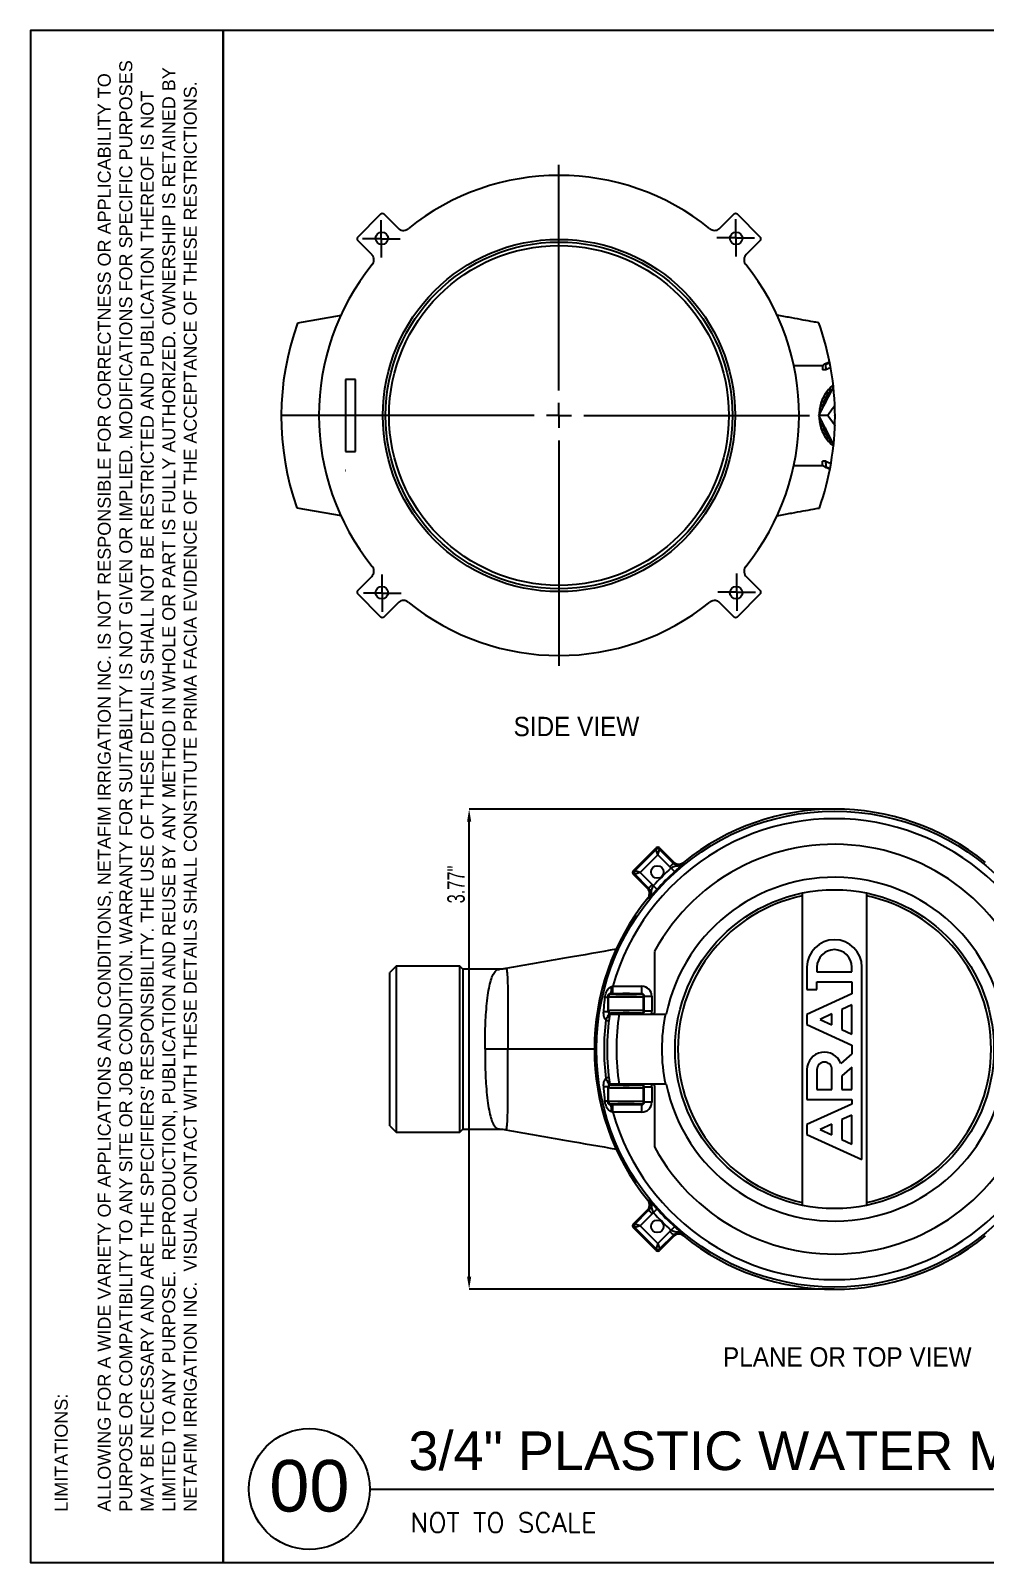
# Model space of a CAD drawing. Header units: inches. Extents: x -0.9 to 9.06, y 0 to 7.13.
# Drawn here: x -0.9 to 3.55, y 0 to 7.13 of the extents above; entities that cross this region are included whole.
import ezdxf
from ezdxf.enums import TextEntityAlignment as Align

# ---------------------------------------------------------------- set-up
doc = ezdxf.new("R2010")
doc.units = ezdxf.units.IN
doc.header["$MEASUREMENT"] = 0
for name, color, linetype in [('NETAFIM-D-070M', 6, 'Continuous'), ('NETAFIM-D-NPLT', 1, 'Continuous'), ('NETAFIM-D-TEXT-025M', 2, 'Continuous'), ('NETAFIM-L-DETL-013M', 1, 'Continuous'), ('NETAFIM-L-DETL-TEXT-LEADER-025M', 2, 'Continuous'), ('NETAFIM-LG-DETL-ANNO', 1, 'Continuous')]:
    doc.layers.add(name, color=color, linetype=linetype)
doc.styles.add('DETAIL NUMBER', font='swiss.ttf')
doc.styles.add('DETAIL TEXT', font='ROMANS.SHX')
doc.styles.add('DETAIL TITLE', font='swiss.ttf')
doc.styles.add('SLDTEXTSTYLE0', font='TXT', dxfattribs={"width": 0.7})
doc.styles.get("Standard").update_dxf_attribs({"font": 'ARIAL.TTF'})

msp = doc.modelspace()

# ---------------------------------------------------------------- linework, layer by layer
at = {"layer": 'NETAFIM-D-070M'}
msp.add_line((0.6828, 0.3411), (8.8227, 0.3411), dxfattribs=at)
msp.add_circle((0.4015, 0.3411), 0.2812, dxfattribs=at)
at = {"layer": 'NETAFIM-D-NPLT'}
for p, q in [((0, 0.15), (0, 0)), ((0, 0), (0.15, 0))]:
    msp.add_line(p, q, dxfattribs=at)
msp.add_lwpolyline([(0, 7.125), (-0.8952, 7.125), (-0.8952, 0), (0, 0)], close=True, dxfattribs=at)
at = {"layer": 'NETAFIM-L-DETL-013M'}
for p, q in [((0.6266, 6.1649), (0.7327, 6.271)), ((0.7491, 6.271), (0.8142, 6.2059)), ((2.3112, 6.2059), (2.3763, 6.271)), ((2.3927, 6.271), (2.4988, 6.1649)), ((0.7361, 6.2149), (0.7361, 6.244)), ((0.7361, 6.1568), (0.7361, 6.2149)), ((2.3846, 6.2196), (2.3846, 6.2486)), ((2.3846, 6.1615), (2.3846, 6.2196)), ((0.6917, 6.0834), (0.6266, 6.1485)), ((0.678, 6.1568), (0.649, 6.1568)), ((0.7361, 6.1568), (0.678, 6.1568)), ((0.7361, 6.1568), (0.7361, 6.0987)), ((0.7361, 6.1568), (0.7942, 6.1568)), ((0.7942, 6.1568), (0.8233, 6.1568)), ((2.3265, 6.1615), (2.2975, 6.1615)), ((2.3846, 6.1615), (2.3265, 6.1615)), ((2.3846, 6.1615), (2.3846, 6.1034)), ((2.3846, 6.1615), (2.4427, 6.1615)), ((2.4988, 6.1485), (2.4337, 6.0834)), ((2.4427, 6.1615), (2.4718, 6.1615)), ((0.7361, 6.0987), (0.7361, 6.0696)), ((2.3846, 6.1034), (2.3846, 6.0743)), ((0.5489, 5.8002), (0.3461, 5.7644)), ((2.6535, 5.5673), (2.7904, 5.5673)), ((2.7888, 5.5634), (2.7884, 5.5584)), ((2.7884, 5.5584), (2.7884, 5.5479)), ((2.8042, 5.5584), (2.8038, 5.5634)), ((2.8042, 5.5584), (2.8042, 5.5479)), ((2.8055, 5.5742), (2.8159, 5.5785)), ((2.8159, 5.5785), (2.8222, 5.5807)), ((0.5702, 5.502), (0.5702, 5.1678)), ((0.6166, 5.1678), (0.6166, 5.502)), ((2.8042, 5.5479), (2.7884, 5.5479)), ((2.7713, 5.3349), (2.8395, 5.4673)), ((2.799, 5.4208), (2.7916, 5.4178)), ((2.793, 5.4208), (2.799, 5.4208)), ((2.799, 5.4208), (2.7977, 5.4295)), ((2.8104, 5.4393), (2.8026, 5.4375)), ((2.8038, 5.4393), (2.8104, 5.4393)), ((2.8104, 5.4393), (2.8101, 5.4482)), ((2.8238, 5.456), (2.816, 5.4554)), ((2.8165, 5.456), (2.8238, 5.456)), ((2.8238, 5.456), (2.8246, 5.4648)), ((2.8391, 5.4706), (2.8313, 5.4711)), ((2.7794, 5.3574), (2.7736, 5.3514)), ((2.7742, 5.3574), (2.7794, 5.3574)), ((2.7794, 5.3574), (2.7752, 5.3648)), ((2.7834, 5.3794), (2.7769, 5.3744)), ((2.778, 5.3794), (2.7834, 5.3794)), ((2.7834, 5.3794), (2.7801, 5.3874)), ((2.79, 5.4007), (2.7829, 5.3967)), ((2.7844, 5.4007), (2.79, 5.4007)), ((2.79, 5.4007), (2.7877, 5.4091)), ((0.4473, 5.3349), (0.2708, 5.3349)), ((2.8402, 5.201), (2.7713, 5.3349)), ((2.8127, 5.3349), (2.7713, 5.3349)), ((2.7741, 5.3402), (2.773, 5.3417)), ((2.7741, 5.3296), (2.773, 5.3281)), ((2.7794, 5.3124), (2.7736, 5.3184)), ((2.7742, 5.3124), (2.7794, 5.3124)), ((2.7794, 5.3124), (2.7752, 5.305)), ((2.7834, 5.2904), (2.7769, 5.2954)), ((2.778, 5.2904), (2.7834, 5.2904)), ((2.7834, 5.2904), (2.7801, 5.2823)), ((2.79, 5.2691), (2.7829, 5.2731)), ((2.8465, 5.3349), (2.8467, 5.3379)), ((2.8467, 5.3315), (2.8465, 5.3349)), ((2.7844, 5.2691), (2.79, 5.2691)), ((2.79, 5.2691), (2.7877, 5.2607)), ((2.799, 5.249), (2.7916, 5.2519)), ((2.793, 5.249), (2.799, 5.249)), ((2.799, 5.249), (2.7977, 5.2403)), ((2.8104, 5.2305), (2.8026, 5.2322)), ((2.8038, 5.2305), (2.8104, 5.2305)), ((2.8104, 5.2305), (2.8101, 5.2216)), ((2.8238, 5.2138), (2.816, 5.2144)), ((2.8165, 5.2138), (2.8238, 5.2138)), ((2.8238, 5.2138), (2.8246, 5.205)), ((2.8391, 5.1992), (2.8313, 5.1987)), ((2.8391, 5.1992), (2.8397, 5.1964)), ((0.5705, 5.079), (0.5702, 5.079)), ((0.5702, 5.079), (0.5705, 5.0789)), ((2.6538, 5.1025), (2.7904, 5.1025)), ((2.7884, 5.1114), (2.7884, 5.1219)), ((2.8042, 5.1219), (2.7884, 5.1219)), ((2.7888, 5.1064), (2.7884, 5.1114)), ((2.8042, 5.1114), (2.8038, 5.1064)), ((2.8042, 5.1114), (2.8042, 5.1219)), ((2.8055, 5.0956), (2.8159, 5.0913)), ((2.8159, 5.0913), (2.8238, 5.0886)), ((0.3429, 4.9059), (0.5491, 4.8695)), ((0.6266, 4.5213), (0.6917, 4.5864)), ((0.7408, 4.5664), (0.7408, 4.5955)), ((0.7408, 4.5083), (0.7408, 4.5664)), ((2.3893, 4.5711), (2.3893, 4.6001)), ((2.3893, 4.513), (2.3893, 4.5711)), ((2.4337, 4.5864), (2.4988, 4.5213)), ((0.7327, 4.3988), (0.6266, 4.5049)), ((0.6827, 4.5083), (0.6536, 4.5083)), ((0.7408, 4.5083), (0.6827, 4.5083)), ((0.7408, 4.5083), (0.7408, 4.4502)), ((0.7408, 4.5083), (0.7989, 4.5083)), ((0.7989, 4.5083), (0.828, 4.5083)), ((2.3312, 4.513), (2.3021, 4.513)), ((2.3893, 4.513), (2.3312, 4.513)), ((2.3893, 4.513), (2.3893, 4.4549)), ((2.3893, 4.513), (2.4474, 4.513)), ((2.4988, 4.5049), (2.3927, 4.3988)), ((2.4474, 4.513), (2.4765, 4.513)), ((0.7408, 4.4502), (0.7408, 4.4211)), ((0.8142, 4.4639), (0.7491, 4.3988)), ((2.3763, 4.3988), (2.3112, 4.4639)), ((2.3893, 4.4549), (2.3893, 4.4258)), ((1.9082, 3.2172), (2.0143, 3.3233)), ((1.9151, 3.2172), (2.0143, 3.3164)), ((2.0225, 3.2917), (1.9397, 3.209)), ((2.0143, 3.3164), (2.0143, 3.3233)), ((2.0144, 3.3158), (2.0143, 3.3164)), ((2.0149, 3.3144), (2.0144, 3.3158)), ((2.0157, 3.3121), (2.0149, 3.3144)), ((2.0167, 3.309), (2.0157, 3.3121)), ((2.018, 3.3053), (2.0167, 3.309)), ((2.0194, 3.301), (2.018, 3.3053)), ((2.0209, 3.2965), (2.0194, 3.301)), ((2.0225, 3.2917), (2.0209, 3.2965)), ((2.0225, 3.2917), (2.0241, 3.2965)), ((2.079, 3.2352), (2.0225, 3.2917)), ((2.0241, 3.2965), (2.0256, 3.301)), ((2.0256, 3.301), (2.027, 3.3053)), ((2.027, 3.3053), (2.0282, 3.309)), ((2.0282, 3.309), (2.0293, 3.3121)), ((2.0293, 3.3121), (2.03, 3.3144)), ((2.03, 3.3144), (2.0305, 3.3158)), ((2.0305, 3.3158), (2.0307, 3.3164)), ((2.0307, 3.3233), (2.0958, 3.2582)), ((2.0307, 3.3233), (2.0307, 3.3164)), ((2.0307, 3.3164), (2.0954, 3.2516)), ((1.9082, 3.2172), (1.9151, 3.2172)), ((1.9156, 3.217), (1.9151, 3.2172)), ((1.9171, 3.2165), (1.9156, 3.217)), ((1.9194, 3.2157), (1.9171, 3.2165)), ((1.9224, 3.2147), (1.9194, 3.2157)), ((1.9262, 3.2135), (1.9224, 3.2147)), ((1.9304, 3.2121), (1.9262, 3.2135)), ((1.935, 3.2105), (1.9304, 3.2121)), ((1.935, 3.2074), (1.9304, 3.2059)), ((1.9397, 3.209), (1.935, 3.2105)), ((1.9397, 3.209), (1.935, 3.2074)), ((1.9397, 3.209), (1.9963, 3.1524)), ((2.0822, 3.2383), (2.079, 3.2352)), ((2.0851, 3.2299), (2.079, 3.2352)), ((2.0852, 3.2414), (2.0822, 3.2383)), ((2.0881, 3.2266), (2.0851, 3.2299)), ((2.0881, 3.2442), (2.0852, 3.2414)), ((2.0905, 3.2467), (2.0881, 3.2442)), ((2.091, 3.2234), (2.0881, 3.2266)), ((2.0926, 3.2487), (2.0905, 3.2467)), ((2.0936, 3.2204), (2.091, 3.2234)), ((2.0941, 3.2503), (2.0926, 3.2487)), ((2.096, 3.2178), (2.0936, 3.2204)), ((2.0951, 3.2512), (2.0941, 3.2503)), ((2.0954, 3.2516), (2.0951, 3.2512)), ((2.0954, 3.2516), (2.0956, 3.2546)), ((2.0956, 3.2546), (2.0958, 3.2582)), ((2.0979, 3.2156), (2.096, 3.2178)), ((2.0994, 3.214), (2.0979, 3.2156)), ((2.1003, 3.213), (2.0994, 3.214)), ((2.1006, 3.2126), (2.1003, 3.213)), ((2.1423, 3.2541), (2.1421, 3.2492)), ((2.1423, 3.2557), (2.1423, 3.2541)), ((1.9151, 3.2007), (1.9082, 3.2007)), ((1.9733, 3.1357), (1.9082, 3.2007)), ((1.9156, 3.2009), (1.9151, 3.2007)), ((1.9798, 3.136), (1.9151, 3.2007)), ((1.9171, 3.2014), (1.9156, 3.2009)), ((1.9194, 3.2022), (1.9171, 3.2014)), ((1.9224, 3.2032), (1.9194, 3.2022)), ((1.9262, 3.2044), (1.9224, 3.2032)), ((1.9304, 3.2059), (1.9262, 3.2044)), ((1.9733, 3.1357), (1.9768, 3.1358)), ((1.9768, 3.1358), (1.9798, 3.136)), ((1.9802, 3.1364), (1.9798, 3.136)), ((1.9812, 3.1373), (1.9802, 3.1364)), ((1.9827, 3.1389), (1.9812, 3.1373)), ((1.9847, 3.1409), (1.9827, 3.1389)), ((1.9872, 3.1434), (1.9847, 3.1409)), ((1.99, 3.1462), (1.9872, 3.1434)), ((1.9931, 3.1493), (1.99, 3.1462)), ((1.9963, 3.1524), (1.9931, 3.1493)), ((1.9963, 3.1524), (2.0015, 3.1464)), ((2.0049, 3.1434), (2.0015, 3.1464)), ((2.0081, 3.1405), (2.0049, 3.1434)), ((2.011, 3.1378), (2.0081, 3.1405)), ((2.0136, 3.1355), (2.011, 3.1378)), ((2.0158, 3.1335), (2.0136, 3.1355)), ((1.9811, 3.0893), (1.9757, 3.0891)), ((1.9822, 3.0893), (1.9811, 3.0893)), ((2.0174, 3.1321), (2.0158, 3.1335)), ((2.0184, 3.1312), (2.0174, 3.1321)), ((2.0188, 3.1308), (2.0184, 3.1312)), ((2.6932, 3.1131), (2.6932, 1.6613)), ((2.9953, 1.6613), (2.9953, 3.1131)), ((0.8058, 2.7736), (0.7756, 2.7434)), ((0.7756, 2.031), (0.7756, 2.7434)), ((0.8058, 2.7736), (0.8058, 2.0008)), ((1.101, 2.7736), (0.8058, 2.7736)), ((1.101, 2.0008), (1.101, 2.7736)), ((1.1155, 2.7591), (1.101, 2.7736)), ((1.1155, 2.7591), (1.1155, 2.0153)), ((1.2863, 2.7591), (1.1155, 2.7591)), ((2.7164, 2.7687), (2.7164, 2.6653)), ((2.7629, 2.7687), (2.7629, 2.7466)), ((2.7629, 2.7466), (2.9256, 2.7466)), ((2.9256, 2.7466), (2.9256, 2.7687)), ((2.9721, 1.8738), (2.9721, 2.7687)), ((1.8019, 2.6448), (1.8053, 2.6431)), ((1.8128, 2.6447), (1.8019, 2.6448)), ((1.8069, 2.6782), (1.8128, 2.6796)), ((1.8128, 2.6447), (1.8128, 2.6796)), ((1.8128, 2.6796), (1.948, 2.6796)), ((1.8582, 2.6447), (1.8128, 2.6447)), ((1.861, 2.6475), (1.8564, 2.6429)), ((1.861, 2.6475), (1.8889, 2.6475)), ((1.8935, 2.6429), (1.8889, 2.6475)), ((1.948, 2.6447), (1.8917, 2.6447)), ((1.9446, 2.6431), (1.948, 2.6447)), ((1.948, 2.6447), (1.948, 2.6796)), ((2.7164, 2.6653), (2.7629, 2.6653)), ((2.9256, 2.6442), (2.7164, 2.5491)), ((2.7629, 2.6653), (2.7629, 2.7002)), ((2.7629, 2.7002), (2.9256, 2.7002)), ((2.9256, 2.7002), (2.9256, 2.6442)), ((1.7936, 2.6314), (1.7897, 2.6334)), ((1.79, 2.5641), (1.7936, 2.5659)), ((1.7936, 2.5659), (1.7936, 2.6314)), ((1.9596, 2.6331), (1.9563, 2.6314)), ((1.9563, 2.5659), (1.9563, 2.6314)), ((1.9563, 2.5659), (1.9596, 2.5642)), ((1.9596, 2.6331), (1.9945, 2.6331)), ((1.9596, 2.5642), (1.9596, 2.6331)), ((1.9945, 2.6331), (1.9945, 2.5642)), ((2.9256, 2.5931), (2.8791, 2.572)), ((2.8791, 2.572), (2.8791, 2.479)), ((2.9256, 2.4577), (2.9256, 2.5931)), ((1.7807, 2.5229), (1.7838, 2.5288)), ((1.7838, 2.5288), (1.7867, 2.5345)), ((1.7867, 2.5345), (1.7894, 2.5398)), ((1.7894, 2.5398), (1.7918, 2.5445)), ((1.7918, 2.5445), (1.7938, 2.5483)), ((1.7938, 2.5483), (1.7953, 2.5513)), ((1.7953, 2.5513), (1.7962, 2.5531)), ((1.7962, 2.5531), (1.7966, 2.5539)), ((1.8053, 2.5543), (1.8019, 2.5526)), ((1.8019, 2.55), (1.8019, 2.5526)), ((1.8019, 2.5526), (1.8517, 2.5526)), ((1.8517, 2.5543), (1.8517, 2.5499)), ((1.8792, 2.5545), (1.8837, 2.5545)), ((1.8837, 2.5547), (1.8837, 2.5545)), ((1.8837, 2.5545), (1.8871, 2.5545)), ((1.8871, 2.5546), (1.8871, 2.5545)), ((1.8871, 2.5545), (1.8914, 2.5545)), ((1.8872, 2.5546), (1.8872, 2.5545)), ((1.8872, 2.5546), (1.8872, 2.5545)), ((1.8872, 2.5545), (1.8872, 2.5546)), ((1.8914, 2.5546), (1.8914, 2.5545)), ((1.8914, 2.5545), (1.8936, 2.5545)), ((1.8936, 2.5545), (1.8947, 2.5545)), ((1.8936, 2.5545), (1.8936, 2.5545)), ((1.8936, 2.5545), (1.8936, 2.5545)), ((1.8936, 2.5545), (1.8936, 2.5545)), ((1.8937, 2.5545), (1.8937, 2.5545)), ((1.8982, 2.5499), (1.8982, 2.5543)), ((1.8982, 2.5526), (1.948, 2.5526)), ((1.948, 2.5526), (1.9446, 2.5543)), ((1.948, 2.55), (1.948, 2.5526)), ((1.9945, 2.5642), (1.9596, 2.5642)), ((2.0578, 2.5499), (2.0614, 2.5499)), ((2.7164, 2.5491), (2.7164, 2.5026)), ((2.7164, 2.5026), (2.9256, 2.4065)), ((2.8326, 2.5508), (2.7774, 2.5257)), ((2.7774, 2.5257), (2.8326, 2.5004)), ((2.8326, 2.5004), (2.8326, 2.5508)), ((2.8791, 2.479), (2.9256, 2.4577)), ((1.7288, 2.3872), (1.3252, 2.3872)), ((2.9256, 2.3654), (2.8741, 2.3203)), ((2.9256, 2.4065), (2.9256, 2.3654)), ((2.7164, 2.2922), (2.7164, 2.1527)), ((2.7629, 2.2922), (2.7629, 2.1992)), ((2.8326, 2.1992), (2.8326, 2.2922)), ((2.9256, 2.3036), (2.8791, 2.2629)), ((2.9256, 2.1992), (2.9256, 2.3036)), ((1.7838, 2.2455), (1.7807, 2.2515)), ((1.7867, 2.2398), (1.7838, 2.2455)), ((1.7894, 2.2345), (1.7867, 2.2398)), ((1.7918, 2.2299), (1.7894, 2.2345)), ((1.7936, 2.2084), (1.79, 2.2102)), ((1.7938, 2.226), (1.7918, 2.2299)), ((1.7953, 2.2231), (1.7938, 2.226)), ((1.7962, 2.2212), (1.7953, 2.2231)), ((1.7966, 2.2204), (1.7962, 2.2212)), ((1.8019, 2.2217), (1.8019, 2.2243)), ((1.8517, 2.2217), (1.8019, 2.2217)), ((1.8019, 2.2217), (1.8053, 2.22)), ((1.8517, 2.2245), (1.8517, 2.2201)), ((1.8982, 2.2201), (1.8982, 2.2245)), ((1.948, 2.2217), (1.8982, 2.2217)), ((1.9446, 2.22), (1.948, 2.2217)), ((1.948, 2.2243), (1.948, 2.2217)), ((1.9596, 2.2101), (1.9563, 2.2084)), ((1.9945, 2.2101), (1.9596, 2.2101)), ((1.9596, 2.1412), (1.9596, 2.2101)), ((1.9945, 2.2101), (1.9945, 2.1412)), ((2.0614, 2.2245), (2.0578, 2.2245)), ((2.8791, 2.2629), (2.8791, 2.1992)), ((1.7897, 2.1409), (1.7936, 2.1429)), ((1.7936, 2.1429), (1.7936, 2.2084)), ((1.9563, 2.1429), (1.9563, 2.2084)), ((1.9563, 2.1429), (1.9596, 2.1412)), ((1.9945, 2.1412), (1.9596, 2.1412)), ((2.7164, 2.1527), (2.9256, 2.1527)), ((2.7629, 2.1992), (2.8326, 2.1992)), ((2.8791, 2.1992), (2.9256, 2.1992)), ((2.9256, 2.1527), (2.9256, 2.1316)), ((1.8053, 2.1313), (1.8019, 2.1296)), ((1.8019, 2.1296), (1.8128, 2.1296)), ((1.8128, 2.0947), (1.8069, 2.0961)), ((1.8128, 2.1296), (1.948, 2.1296)), ((1.8128, 2.0947), (1.8128, 2.1296)), ((1.948, 2.0947), (1.8128, 2.0947)), ((1.948, 2.1296), (1.9446, 2.1313)), ((1.948, 2.0947), (1.948, 2.1296)), ((2.9256, 2.1316), (2.7164, 2.0365)), ((2.9256, 2.0805), (2.8791, 2.0594)), ((2.9256, 1.946), (2.9256, 2.0805)), ((0.7756, 2.031), (0.8058, 2.0008)), ((0.8058, 2.0008), (1.101, 2.0008)), ((1.101, 2.0008), (1.1155, 2.0153)), ((1.1155, 2.0153), (1.2863, 2.0153)), ((2.7164, 2.0365), (2.7164, 1.99)), ((2.8326, 2.0383), (2.7776, 2.0133)), ((2.7776, 2.0133), (2.8326, 1.9883)), ((2.8326, 1.9883), (2.8326, 2.0383)), ((2.8791, 2.0594), (2.8791, 1.9671)), ((2.7164, 1.99), (2.9721, 1.8738)), ((2.8791, 1.9671), (2.9256, 1.946)), ((1.9757, 1.6853), (1.9774, 1.6852)), ((1.9774, 1.6852), (1.9822, 1.685)), ((2.0136, 1.6389), (2.011, 1.6365)), ((2.0158, 1.6408), (2.0136, 1.6389)), ((2.0174, 1.6423), (2.0158, 1.6408)), ((2.0184, 1.6432), (2.0174, 1.6423)), ((2.0188, 1.6435), (2.0184, 1.6432)), ((1.9082, 1.5736), (1.9733, 1.6387)), ((1.9082, 1.5736), (1.9151, 1.5736)), ((1.9151, 1.5736), (1.9798, 1.6383)), ((1.9156, 1.5734), (1.9151, 1.5736)), ((1.9171, 1.5729), (1.9156, 1.5734)), ((1.9194, 1.5722), (1.9171, 1.5729)), ((1.9224, 1.5711), (1.9194, 1.5722)), ((1.9262, 1.5699), (1.9224, 1.5711)), ((1.9304, 1.5685), (1.9262, 1.5699)), ((1.935, 1.567), (1.9304, 1.5685)), ((1.9963, 1.6219), (1.9397, 1.5654)), ((1.9768, 1.6385), (1.9733, 1.6387)), ((1.9798, 1.6383), (1.9768, 1.6385)), ((1.9798, 1.6383), (1.9802, 1.638)), ((1.9802, 1.638), (1.9812, 1.637)), ((1.9812, 1.637), (1.9827, 1.6355)), ((1.9827, 1.6355), (1.9847, 1.6334)), ((1.9847, 1.6334), (1.9872, 1.631)), ((1.9872, 1.631), (1.99, 1.6281)), ((1.99, 1.6281), (1.9931, 1.6251)), ((1.9931, 1.6251), (1.9963, 1.6219)), ((2.0015, 1.628), (1.9963, 1.6219)), ((2.0049, 1.631), (2.0015, 1.628)), ((2.0081, 1.6339), (2.0049, 1.631)), ((2.011, 1.6365), (2.0081, 1.6339)), ((2.0143, 1.4511), (1.9082, 1.5572)), ((1.9151, 1.5572), (1.9082, 1.5572)), ((1.9156, 1.5573), (1.9151, 1.5572)), ((2.0143, 1.458), (1.9151, 1.5572)), ((1.9171, 1.5578), (1.9156, 1.5573)), ((1.9194, 1.5586), (1.9171, 1.5578)), ((1.9224, 1.5596), (1.9194, 1.5586)), ((1.9262, 1.5609), (1.9224, 1.5596)), ((1.9304, 1.5623), (1.9262, 1.5609)), ((1.935, 1.5638), (1.9304, 1.5623)), ((1.9397, 1.5654), (1.935, 1.567)), ((1.9397, 1.5654), (1.935, 1.5638)), ((1.9397, 1.5654), (2.0225, 1.4826)), ((2.0225, 1.4826), (2.079, 1.5392)), ((2.0954, 1.5227), (2.0307, 1.458)), ((2.0958, 1.5162), (2.0307, 1.4511)), ((2.079, 1.5392), (2.0851, 1.5444)), ((2.079, 1.5392), (2.0822, 1.536)), ((2.0822, 1.536), (2.0852, 1.5329)), ((2.0881, 1.5478), (2.0851, 1.5444)), ((2.0852, 1.5329), (2.0881, 1.5301)), ((2.091, 1.551), (2.0881, 1.5478)), ((2.0881, 1.5301), (2.0905, 1.5276)), ((2.0905, 1.5276), (2.0926, 1.5256)), ((2.0936, 1.5539), (2.091, 1.551)), ((2.0926, 1.5256), (2.0941, 1.5241)), ((2.096, 1.5565), (2.0936, 1.5539)), ((2.0941, 1.5241), (2.0951, 1.5231)), ((2.0951, 1.5231), (2.0954, 1.5227)), ((2.0956, 1.5197), (2.0954, 1.5227)), ((2.0958, 1.5162), (2.0956, 1.5197)), ((2.0979, 1.5587), (2.096, 1.5565)), ((2.0994, 1.5603), (2.0979, 1.5587)), ((2.1003, 1.5613), (2.0994, 1.5603)), ((2.1006, 1.5617), (2.1003, 1.5613)), ((2.1421, 1.5251), (2.1421, 1.524)), ((2.1421, 1.524), (2.1423, 1.5186)), ((2.0144, 1.4585), (2.0143, 1.458)), ((2.0143, 1.4511), (2.0143, 1.458)), ((2.0149, 1.46), (2.0144, 1.4585)), ((2.0157, 1.4623), (2.0149, 1.46)), ((2.0167, 1.4654), (2.0157, 1.4623)), ((2.018, 1.4691), (2.0167, 1.4654)), ((2.0194, 1.4733), (2.018, 1.4691)), ((2.0209, 1.4779), (2.0194, 1.4733)), ((2.0225, 1.4826), (2.0209, 1.4779)), ((2.0225, 1.4826), (2.0241, 1.4779)), ((2.0241, 1.4779), (2.0256, 1.4733)), ((2.0256, 1.4733), (2.027, 1.4691)), ((2.027, 1.4691), (2.0282, 1.4654)), ((2.0282, 1.4654), (2.0293, 1.4623)), ((2.0293, 1.4623), (2.03, 1.46)), ((2.03, 1.46), (2.0305, 1.4585)), ((2.0305, 1.4585), (2.0307, 1.458)), ((2.0307, 1.458), (2.0307, 1.4511))]:
    msp.add_line(p, q, dxfattribs=at)
for centre, radius in [((0.7385, 6.1591), 0.0291), ((1.5627, 5.3349), 0.8193), ((1.5627, 5.3349), 0.8066), ((2.387, 6.1591), 0.0291), ((1.5627, 5.3349), 0.7903), ((0.7385, 4.5106), 0.0291), ((2.387, 4.5106), 0.0291), ((2.8443, 2.3872), 1.107), ((2.02, 3.2114), 0.0291), ((2.8443, 2.3872), 0.7415), ((2.02, 1.5629), 0.0291)]:
    msp.add_circle(centre, radius, dxfattribs=at)
for centre, radius, start, end in [((1.5627, 5.3349), 1.1167, 51.05584, 128.94416), ((0.7409, 6.2628), 0.0116, 44.99686, 135.00314), ((2.3845, 6.2628), 0.0116, 44.99686, 135.00314), ((0.6349, 6.1567), 0.0116, 134.99686, 225.00314), ((2.4906, 6.1567), 0.0116, 314.99686, 45.00314), ((1.5627, 5.3349), 1.1167, 141.05584, 218.94416), ((1.5627, 5.3349), 1.1167, 321.05584, 38.94416), ((1.5588, 5.3306), 1.288, 160.31737, 199.25201), ((1.5588, 5.3306), 1.288, 0.00002, 19.75675), ((2.8665, 5.4297), 0.159, 106.30614, 114.66473), ((0.5874, 5.1829), 0.3196, 88.91566, 93.08431), ((0.599, 5.1555), 0.3469, 87.07997, 90.92005), ((2.8772, 5.4026), 0.1626, 108.09699, 116.6602), ((2.9535, 5.3376), 0.1806, 129.58952, 179.92383), ((2.9507, 5.339), 0.1671, 133.42286, 172.13246), ((2.9568, 5.3382), 0.1834, 154.26789, 157.25324), ((2.9507, 5.3414), 0.1765, 147.0171, 150.07957), ((2.9612, 5.3388), 0.1689, 144.23691, 161.31855), ((2.9446, 5.3457), 0.1691, 139.55983, 142.71205), ((2.939, 5.3509), 0.1614, 131.87137, 135.12294), ((2.9683, 5.3349), 0.1954, 175.15518, 178.01722), ((2.9661, 5.3352), 0.1932, 168.29297, 171.17639), ((2.9623, 5.3361), 0.1893, 161.34662, 164.26971), ((2.9511, 5.3309), 0.1782, 179.69292, 231.13451), ((2.9683, 5.3349), 0.1954, 181.9828, 184.84481), ((1.5588, 5.3306), 1.2879, 340.67493, 360), ((2.9661, 5.3346), 0.1932, 188.82366, 191.70699), ((2.9623, 5.3337), 0.1893, 195.73033, 198.65338), ((2.9507, 5.3308), 0.1671, 187.86762, 226.57705), ((2.9612, 5.331), 0.1689, 198.68147, 215.76306), ((2.9568, 5.3316), 0.1834, 202.74685, 205.73203), ((2.9507, 5.3284), 0.1765, 209.92038, 212.98288), ((2.9446, 5.324), 0.169, 217.28789, 220.44032), ((2.939, 5.3188), 0.1614, 224.87702, 228.12857), ((0.5934, 5.6749), 0.5077, 267.37578, 272.62422), ((2.8669, 5.2414), 0.1604, 245.40386, 254.28152), ((2.8787, 5.2708), 0.1665, 243.43287, 252.30866), ((0.6349, 4.5131), 0.0116, 134.99686, 225.00314), ((2.4906, 4.5131), 0.0116, 314.99686, 45.00314), ((1.5627, 5.3349), 1.1167, 231.05584, 308.94416), ((0.7409, 4.407), 0.0116, 224.99686, 315.00314), ((2.3845, 4.407), 0.0116, 224.99686, 315.00314), ((2.8443, 2.3872), 1.1167, 51.05584, 128.94416), ((2.8443, 2.3872), 1.0721, 195.82834, 164.17166), ((2.8443, 2.3872), 0.953, 9.83416, 151.46421), ((2.0225, 3.3081), 0.0116, 45.01969, 134.98031), ((1.9233, 3.209), 0.0116, 135.01969, 224.98031), ((2.8443, 2.3872), 1.1343, 132.01502, 137.98498), ((2.8443, 2.3872), 1.111, 132.01502, 137.98498), ((2.8443, 2.3872), 0.7996, 191.74102, 168.25898), ((2.8443, 2.3872), 1.1167, 141.05584, 218.94416), ((2.8443, 2.3872), 0.7286, 101.96824, 258.03176), ((2.8443, 2.3872), 0.7286, 281.96824, 78.03176), ((2.8442, 2.7687), 0.1278, 0, 180), ((2.8442, 2.7687), 0.0814, 0, 180), ((1.8053, 2.6314), 0.0116, 90.05417, 179.97198), ((1.7439, 2.6706), 0.0635, 335.96794, 6.84659), ((1.9446, 2.6314), 0.0116, 0.0276, 89.94625), ((1.7773, 2.6466), 0.0181, 268.13413, 313.39667), ((1.8053, 2.5659), 0.0116, 180.02807, 269.94572), ((1.9446, 2.5659), 0.0116, 270.05386, 359.97235), ((1.7733, 2.617), 0.0554, 267.17224, 287.52864), ((2.8443, 2.3872), 1.0721, 172.72904, 187.27096), ((2.8443, 2.3872), 1.0576, 171.14613, 188.8566), ((2.8443, 2.3872), 1.0145, 170.7712, 189.2288), ((2.8443, 2.3872), 0.8032, 168.31211, 191.68789), ((2.7977, 2.2922), 0.0814, 20.21256, 180), ((2.7977, 2.2922), 0.0349, 0, 180), ((1.7733, 2.1574), 0.0554, 72.47136, 92.82776), ((1.8053, 2.2084), 0.0116, 90.05428, 179.97193), ((1.9446, 2.2084), 0.0116, 0.02765, 89.94614), ((2.8443, 2.3872), 0.953, 208.52153, 350.15986), ((1.7773, 2.1278), 0.0181, 46.60333, 91.86587), ((1.8053, 2.1429), 0.0116, 180.02802, 269.94583), ((1.9446, 2.1429), 0.0116, 270.05375, 359.9724), ((1.7439, 2.1037), 0.0635, 353.15341, 24.03206), ((2.8443, 2.3872), 1.111, 222.01502, 227.98498), ((1.9233, 1.5654), 0.0116, 135.01969, 224.98031), ((2.8443, 2.3872), 1.1343, 222.01502, 227.98498), ((2.8443, 2.3872), 1.1167, 231.05584, 308.94416), ((2.0225, 1.4662), 0.0116, 225.01969, 314.98031)]:
    msp.add_arc(centre, radius, start, end, dxfattribs=at)
for centre, major_axis, ratio, start_param, end_param in [((2.0225, 3.315), (0, -0.0116), 0.999695, 2.356347, 3.926839), ((1.9164, 3.209), (0.0116, 0), 0.999695, 2.356347, 3.926839), ((1.875, 2.6431), (0.0697, 0), 0.017455, 3.176499, 6.248279), ((1.875, 2.6431), (0.0232, 0), 0.017455, 2.462176, 6.962602), ((1.948, 2.6331), (-0.0416, -0.0208), 0.999239, 2.678371, 4.248559), ((1.948, 2.6331), (0.0105, 0.0052), 0.994698, 5.819964, 7.390151), ((1.875, 2.6315), (0.0814, 0), 0.014961, 3.176499, 6.248279), ((1.875, 2.5659), (0.0814, 0), 0.014961, 0.034907, 3.106686), ((1.8019, 2.5643), (0.0416, 0.0208), 0.999239, 3.776322, 4.096069), ((1.8019, 2.5643), (0.0105, 0.0052), 0.994698, 3.776322, 4.248559), ((1.875, 2.5543), (0.0697, 0), 0.017455, 0.034907, 3.106686), ((1.875, 2.5543), (0.0232, 0), 0.017455, 1.570796, 3.141593), ((1.875, 2.5543), (0.0232, 0), 0.017455, 0, 1.570796), ((1.948, 2.5643), (0.0105, -0.0052), 0.994698, 5.176219, 6.746407), ((1.948, 2.5643), (0.0416, -0.0208), 0.999239, 0.139683, 0.463221), ((1.8019, 2.2101), (-0.0416, 0.0208), 0.999239, 5.328709, 5.648456), ((1.8019, 2.2101), (0.0105, -0.0052), 0.994698, 2.034627, 2.506863), ((1.875, 2.2201), (0.0697, 0), 0.017455, 3.176499, 6.248279), ((1.875, 2.2201), (0.0232, 0), 0.017455, 3.141593, 6.283185), ((1.948, 2.2101), (0.0105, 0.0052), 0.994698, 5.819964, 7.390151), ((1.948, 2.2101), (-0.0416, -0.0208), 0.999239, 2.678371, 3.00191), ((1.875, 2.2085), (0.0814, 0), 0.014961, 3.176499, 6.248279), ((1.875, 2.1429), (0.0814, 0), 0.014961, 0.034907, 3.106686), ((1.948, 2.1412), (0.0416, -0.0208), 0.999239, 5.176219, 6.746407), ((1.948, 2.1412), (0.0105, -0.0052), 0.994698, 5.176219, 6.746407), ((1.875, 2.1312), (0.0697, 0), 0.017455, 0.034907, 3.106686), ((1.9164, 1.5654), (0.0116, 0), 0.999695, 2.356347, 3.926839), ((2.0225, 1.4593), (0, 0.0116), 0.999695, 2.356347, 3.926839)]:
    msp.add_ellipse(centre, major_axis=major_axis, ratio=ratio, start_param=start_param, end_param=end_param, dxfattribs=at)
msp.add_ellipse((1.875, 2.1312), major_axis=(0.0232, 0), ratio=0.017455, dxfattribs=at)
for points, knots in [([(0.8142, 6.2059), (0.8173, 6.2034), (0.8234, 6.1984), (0.835, 6.1953), (0.8468, 6.1959), (0.8555, 6.1995), (0.8597, 6.2026), (0.8608, 6.2034)], [0, 0, 0, 0, 0.230205, 0.460413, 0.690587, 0.920753, 1, 1, 1, 1]), ([(2.2646, 6.2034), (2.2679, 6.2013), (2.2745, 6.1969), (2.2864, 6.195), (2.2981, 6.197), (2.3064, 6.2014), (2.3102, 6.205), (2.3112, 6.2059)], [0, 0, 0, 0, 0.230205, 0.460411, 0.690586, 0.920753, 1, 1, 1, 1]), ([(0.6942, 6.0368), (0.6964, 6.0401), (0.7007, 6.0467), (0.7026, 6.0586), (0.7007, 6.0703), (0.6962, 6.0785), (0.6926, 6.0824), (0.6917, 6.0834)], [0, 0, 0, 0, 0.230205, 0.460411, 0.690586, 0.920753, 1, 1, 1, 1]), ([(2.4337, 6.0834), (2.4312, 6.0803), (2.4262, 6.0742), (2.4231, 6.0626), (2.4237, 6.0508), (2.4273, 6.0421), (2.4304, 6.0379), (2.4312, 6.0368)], [0, 0, 0, 0, 0.230205, 0.460413, 0.690587, 0.920754, 1, 1, 1, 1]), ([(2.7709, 5.766), (2.7624, 5.7675), (2.7385, 5.7718), (2.6969, 5.7794), (2.6437, 5.7891), (2.6025, 5.7966), (2.579, 5.8009), (2.5758, 5.8015)], [0, 0, 0, 0, 0.131406, 0.366615, 0.639372, 0.950282, 1, 1, 1, 1]), ([(2.8002, 5.5742), (2.8002, 5.5742), (2.7978, 5.5735), (2.794, 5.5716), (2.7901, 5.5676), (2.7892, 5.5647), (2.7888, 5.5634)], [0, 0, 0, 0, 0.006158, 0.445944, 0.754942, 1, 1, 1, 1]), ([(2.8038, 5.5634), (2.8036, 5.5647), (2.8033, 5.5672), (2.8036, 5.5709), (2.8046, 5.5734), (2.8055, 5.5742), (2.8055, 5.5742)], [0, 0, 0, 0, 0.3349702, 0.6709216, 0.996366, 1, 1, 1, 1]), ([(2.8457, 5.3815), (2.8441, 5.379), (2.8341, 5.3628), (2.8225, 5.3477), (2.8127, 5.3349)], [0, 0, 0, 0, 0.1568032, 1, 1, 1, 1]), ([(2.8127, 5.3349), (2.8213, 5.3238), (2.8332, 5.3084), (2.8432, 5.2918), (2.846, 5.2872)], [0, 0, 0, 0, 0.721718, 1, 1, 1, 1]), ([(2.8002, 5.0956), (2.8002, 5.0956), (2.7978, 5.0963), (2.794, 5.0981), (2.7901, 5.1021), (2.7892, 5.1051), (2.7888, 5.1064)], [0, 0, 0, 0, 0.006157, 0.445944, 0.754942, 1, 1, 1, 1]), ([(2.8038, 5.1064), (2.8036, 5.1051), (2.8033, 5.1026), (2.8036, 5.0989), (2.8046, 5.0964), (2.8055, 5.0956), (2.8055, 5.0956)], [0, 0, 0, 0, 0.3349707, 0.6709225, 0.9963674, 1, 1, 1, 1]), ([(2.5759, 4.8683), (2.5791, 4.8688), (2.6025, 4.8731), (2.6437, 4.8807), (2.6969, 4.8904), (2.7396, 4.8981), (2.7645, 4.9026), (2.7742, 4.9044)], [0, 0, 0, 0, 0.048407, 0.354392, 0.622828, 0.85431, 1, 1, 1, 1]), ([(0.6917, 4.5864), (0.6942, 4.5895), (0.6992, 4.5955), (0.7024, 4.6072), (0.7017, 4.619), (0.6981, 4.6277), (0.695, 4.6319), (0.6942, 4.633)], [0, 0, 0, 0, 0.230205, 0.460413, 0.690587, 0.920754, 1, 1, 1, 1]), ([(2.4312, 4.633), (2.4291, 4.6297), (2.4248, 4.6231), (2.4229, 4.6112), (2.4248, 4.5995), (2.4292, 4.5912), (2.4328, 4.5874), (2.4337, 4.5864)], [0, 0, 0, 0, 0.230205, 0.46041, 0.690586, 0.920753, 1, 1, 1, 1]), ([(0.8608, 4.4664), (0.8575, 4.4685), (0.8509, 4.4729), (0.839, 4.4747), (0.8273, 4.4728), (0.8191, 4.4684), (0.8152, 4.4648), (0.8142, 4.4639)], [0, 0, 0, 0, 0.230205, 0.460412, 0.690586, 0.920753, 1, 1, 1, 1]), ([(2.3112, 4.4639), (2.3082, 4.4664), (2.3021, 4.4714), (2.2904, 4.4745), (2.2786, 4.4739), (2.2699, 4.4703), (2.2657, 4.4672), (2.2646, 4.4664)], [0, 0, 0, 0, 0.230205, 0.460413, 0.690587, 0.920754, 1, 1, 1, 1]), ([(2.1421, 3.2492), (2.1421, 3.2492), (2.1405, 3.2479), (2.1335, 3.243), (2.1195, 3.2386), (2.1048, 3.238), (2.0934, 3.2347), (2.0877, 3.2314), (2.0851, 3.2299)], [0, 0, 0, 0, 0.002944, 0.100942, 0.409913, 0.699368, 0.859454, 1, 1, 1, 1]), ([(2.0954, 3.2516), (2.0985, 3.2491), (2.1046, 3.2441), (2.1162, 3.241), (2.128, 3.2416), (2.1368, 3.2452), (2.141, 3.2484), (2.1421, 3.2492)], [0, 0, 0, 0, 0.229619, 0.459213, 0.688771, 0.918339, 1, 1, 1, 1]), ([(2.0958, 3.2582), (2.0988, 3.2557), (2.1049, 3.2507), (2.1165, 3.2475), (2.1284, 3.2482), (2.1371, 3.2517), (2.1413, 3.2549), (2.1423, 3.2557)], [0, 0, 0, 0, 0.230205, 0.460413, 0.690587, 0.920754, 1, 1, 1, 1]), ([(2.1421, 3.2492), (2.1421, 3.2492), (2.1416, 3.2488), (2.1393, 3.2467), (2.1342, 3.2423), (2.1251, 3.2344), (2.113, 3.2237), (2.1047, 3.2163), (2.1006, 3.2126)], [0, 0, 0, 0, 0.00274, 0.061256, 0.276626, 0.564719, 0.782588, 1, 1, 1, 1]), ([(1.9757, 3.0891), (1.9779, 3.0924), (1.9822, 3.099), (1.9841, 3.1109), (1.9822, 3.1226), (1.9778, 3.1308), (1.9742, 3.1347), (1.9733, 3.1357)], [0, 0, 0, 0, 0.230205, 0.460411, 0.690586, 0.920753, 1, 1, 1, 1]), ([(1.9822, 3.0893), (1.9839, 3.0917), (1.9877, 3.0972), (1.9905, 3.1078), (1.9897, 3.1197), (1.9857, 3.1294), (1.9814, 3.1342), (1.9798, 3.136)], [0, 0, 0, 0, 0.168013, 0.397538, 0.627001, 0.856457, 1, 1, 1, 1]), ([(1.9822, 3.0893), (1.9822, 3.0894), (1.9836, 3.091), (1.9885, 3.0979), (1.9929, 3.112), (1.9934, 3.1267), (1.9967, 3.138), (2, 3.1437), (2.0015, 3.1464)], [0, 0, 0, 0, 0.002944, 0.100942, 0.409913, 0.699368, 0.859454, 1, 1, 1, 1]), ([(2.0188, 3.1308), (2.0151, 3.1267), (2.0077, 3.1185), (1.9971, 3.1063), (1.9891, 3.0972), (1.9847, 3.0922), (1.9827, 3.0899), (1.9822, 3.0894), (1.9822, 3.0893)], [0, 0, 0, 0, 0.217412, 0.435281, 0.723374, 0.938744, 0.99726, 1, 1, 1, 1]), ([(1.8303, 2.8525), (1.7526, 2.8387), (1.5807, 2.8084), (1.4094, 2.7782), (1.3156, 2.7617)], [0, 0, 0, 0, 0.452639, 1, 1, 1, 1]), ([(2.0075, 2.8422), (2.0075, 2.8422), (2.0075, 2.8423), (2.0075, 2.8335), (2.0075, 2.8215), (2.0075, 2.8054), (2.0075, 2.7834), (2.0075, 2.7537), (2.0075, 2.7198), (2.0075, 2.6695), (2.0075, 2.6165), (2.0075, 2.5759), (2.0075, 2.5615)], [0, 0, 0, 0, 0.0503145, 0.1224596, 0.1768782, 0.232817, 0.3224662, 0.4144, 0.5274123, 0.640541, 0.8727307, 1, 1, 1, 1]), ([(1.2186, 2.3872), (1.2186, 2.4101), (1.2187, 2.4512), (1.2206, 2.5091), (1.2236, 2.5625), (1.2282, 2.6144), (1.2348, 2.6615), (1.2433, 2.7005), (1.2533, 2.7302), (1.2656, 2.7498), (1.2765, 2.7591), (1.284, 2.7581), (1.2862, 2.7578)], [0, 0, 0, 0, 0.116503, 0.209272, 0.304161, 0.411742, 0.522646, 0.628578, 0.737606, 0.844154, 0.953719, 1, 1, 1, 1]), ([(1.3156, 2.762), (1.3124, 2.7614), (1.3028, 2.7593), (1.2929, 2.7592), (1.2862, 2.7592)], [0, 0, 0, 0, 0.324279, 1, 1, 1, 1]), ([(1.3158, 2.7607), (1.3161, 2.7611), (1.3174, 2.7626), (1.3196, 2.7558), (1.3217, 2.7395), (1.3235, 2.7118), (1.3244, 2.6743), (1.325, 2.6268), (1.3252, 2.5737), (1.3252, 2.5173), (1.3253, 2.4678), (1.3252, 2.424), (1.3252, 2.3995), (1.3252, 2.3872)], [0, 0, 0, 0, 0.027946, 0.134415, 0.243595, 0.350284, 0.460233, 0.570155, 0.68384, 0.779737, 0.878075, 0.93874, 1, 1, 1, 1]), ([(1.7767, 2.6285), (1.7773, 2.6324), (1.7784, 2.6402), (1.7824, 2.652), (1.7881, 2.6629), (1.7947, 2.6711), (1.8008, 2.6758), (1.8046, 2.6776), (1.8065, 2.6781), (1.8069, 2.6782)], [0, 0, 0, 0, 0.19144, 0.381252, 0.600075, 0.794483, 0.904132, 0.97941, 1, 1, 1, 1]), ([(1.8019, 2.6448), (1.801, 2.6447), (1.7975, 2.6445), (1.7949, 2.643), (1.7924, 2.6409), (1.7913, 2.6394), (1.7905, 2.6379), (1.7901, 2.6367), (1.7898, 2.6356), (1.7897, 2.6345), (1.7897, 2.6338), (1.7897, 2.6334)], [0, 0, 0, 0, 0.130762, 0.509145, 0.632306, 0.764335, 0.816654, 0.869524, 0.909175, 0.948672, 1, 1, 1, 1]), ([(1.7706, 2.5616), (1.7708, 2.5645), (1.7722, 2.5822), (1.7742, 2.6045), (1.7762, 2.6239), (1.7767, 2.6285)], [0, 0, 0, 0, 0.127894, 0.793349, 1, 1, 1, 1]), ([(1.7897, 2.6334), (1.7897, 2.6286), (1.7898, 2.6086), (1.7899, 2.5854), (1.79, 2.5671), (1.79, 2.5641)], [0, 0, 0, 0, 0.208925, 0.8733653, 1, 1, 1, 1]), ([(1.7807, 2.5229), (1.7787, 2.5254), (1.7742, 2.5311), (1.7711, 2.5428), (1.7701, 2.5533), (1.7705, 2.5599), (1.7706, 2.5616)], [0, 0, 0, 0, 0.235473, 0.520618, 0.872976, 1, 1, 1, 1]), ([(1.79, 2.5641), (1.79, 2.5637), (1.7901, 2.5617), (1.7912, 2.559), (1.793, 2.5565), (1.7949, 2.5548), (1.7961, 2.5542), (1.7966, 2.5539)], [0, 0, 0, 0, 0.096536, 0.417045, 0.727744, 0.888381, 1, 1, 1, 1]), ([(1.7997, 2.5499), (1.8, 2.5499), (1.8006, 2.5499), (1.8091, 2.5499), (1.823, 2.5499), (1.8355, 2.5499), (1.8423, 2.5499), (1.8429, 2.5499)], [0, 0, 0, 0, 0.210032, 0.463891, 0.719213, 0.977315, 1, 1, 1, 1]), ([(1.8429, 2.5499), (1.8501, 2.5499), (1.9217, 2.5499), (1.9933, 2.5499), (2.0578, 2.5499)], [0, 0, 0, 0, 0.100731, 1, 1, 1, 1]), ([(2.0075, 2.5615), (2.0074, 2.5603), (2.0072, 2.5578), (2.0054, 2.5545), (2.0027, 2.5519), (1.9994, 2.5502), (1.9971, 2.55), (1.9959, 2.5499)], [0, 0, 0, 0, 0.1955355, 0.3910336, 0.588178, 0.7937939, 1, 1, 1, 1]), ([(1.2186, 2.3872), (1.2186, 2.3643), (1.2187, 2.3231), (1.2206, 2.2652), (1.2236, 2.2119), (1.2282, 2.1599), (1.2348, 2.1129), (1.2433, 2.0738), (1.2533, 2.0441), (1.2656, 2.0246), (1.2765, 2.0152), (1.284, 2.0162), (1.2862, 2.0165)], [0, 0, 0, 0, 0.1165043, 0.209274, 0.3041644, 0.4117466, 0.5226516, 0.628585, 0.7376134, 0.8441626, 0.9537294, 1, 1, 1, 1]), ([(1.3252, 2.3872), (1.3096, 2.3872), (1.2927, 2.3872), (1.2563, 2.3872), (1.2376, 2.3872), (1.2186, 2.3872)], [0, 0, 0, 0, 0.5, 0.5, 1, 1, 1, 1]), ([(1.3158, 2.0136), (1.3161, 2.0133), (1.3174, 2.0117), (1.3196, 2.0185), (1.3217, 2.0349), (1.3235, 2.0625), (1.3244, 2.1), (1.325, 2.1475), (1.3252, 2.2007), (1.3252, 2.257), (1.3253, 2.3065), (1.3252, 2.3504), (1.3252, 2.3749), (1.3252, 2.3872)], [0, 0, 0, 0, 0.027946, 0.134415, 0.243595, 0.350284, 0.460233, 0.570155, 0.68384, 0.779737, 0.878075, 0.93874, 1, 1, 1, 1]), ([(1.7706, 2.2127), (1.7704, 2.2176), (1.7702, 2.2267), (1.7729, 2.2392), (1.7769, 2.2475), (1.7801, 2.2508), (1.7807, 2.2515)], [0, 0, 0, 0, 0.350761, 0.661492, 0.934704, 1, 1, 1, 1]), ([(1.7767, 2.1459), (1.7748, 2.1653), (1.7726, 2.1875), (1.7708, 2.2099), (1.7706, 2.2127)], [0, 0, 0, 0, 0.872098, 1, 1, 1, 1]), ([(1.79, 2.2102), (1.79, 2.2073), (1.7899, 2.1841), (1.7898, 2.161), (1.7897, 2.1409)], [0, 0, 0, 0, 0.126661, 1, 1, 1, 1]), ([(1.7966, 2.2204), (1.7963, 2.2203), (1.795, 2.2196), (1.7937, 2.2185), (1.792, 2.2166), (1.7908, 2.2145), (1.7901, 2.212), (1.79, 2.2107), (1.79, 2.2102)], [0, 0, 0, 0, 0.07658, 0.280572, 0.387225, 0.709115, 0.911158, 1, 1, 1, 1]), ([(1.8429, 2.2245), (1.8402, 2.2245), (1.8313, 2.2245), (1.8174, 2.2245), (1.8053, 2.2245), (1.7993, 2.2245), (1.7999, 2.2245), (1.8001, 2.2245)], [0, 0, 0, 0, 0.10846, 0.370857, 0.630681, 0.887314, 1, 1, 1, 1]), ([(2.0578, 2.2245), (1.9933, 2.2245), (1.9217, 2.2245), (1.8501, 2.2245), (1.8429, 2.2245)], [0, 0, 0, 0, 0.899269, 1, 1, 1, 1]), ([(1.9959, 2.2245), (1.9972, 2.2243), (1.9999, 2.2241), (2.0035, 2.2219), (2.0061, 2.2187), (2.0073, 2.2155), (2.0075, 2.2136), (2.0075, 2.2128)], [0, 0, 0, 0, 0.232399, 0.465398, 0.683057, 0.885977, 1, 1, 1, 1]), ([(2.0075, 2.2128), (2.0075, 2.1914), (2.0075, 2.1485), (2.0075, 2.0934), (2.0075, 2.0477), (2.0075, 2.0149), (2.0075, 1.9869), (2.0075, 1.9625), (2.0075, 1.943), (2.0075, 1.9317), (2.0075, 1.9322), (2.0075, 1.9324)], [0, 0, 0, 0, 0.189593, 0.380214, 0.493358, 0.607617, 0.690429, 0.774831, 0.874503, 0.9552, 1, 1, 1, 1]), ([(1.8069, 2.0961), (1.8059, 2.0965), (1.8043, 2.0969), (1.8001, 2.099), (1.7939, 2.1039), (1.7869, 2.1133), (1.7816, 2.1245), (1.7781, 2.1355), (1.7771, 2.1426), (1.7767, 2.1459)], [0, 0, 0, 0, 0.054442, 0.078901, 0.232417, 0.442374, 0.653478, 0.840853, 1, 1, 1, 1]), ([(1.7897, 2.1409), (1.7897, 2.1405), (1.7897, 2.1398), (1.7899, 2.1386), (1.7902, 2.1374), (1.7907, 2.136), (1.7921, 2.1337), (1.7944, 2.1317), (1.7975, 2.13), (1.8006, 2.1297), (1.8019, 2.1296)], [0, 0, 0, 0, 0.054147, 0.098455, 0.143065, 0.191944, 0.275025, 0.53364, 0.810827, 1, 1, 1, 1]), ([(1.2863, 2.0151), (1.2875, 2.0151), (1.2964, 2.0156), (1.3064, 2.0147), (1.3147, 2.0128), (1.3156, 2.0126)], [0, 0, 0, 0, 0.130284, 0.908193, 1, 1, 1, 1]), ([(1.3156, 2.0127), (1.4094, 1.9962), (1.5808, 1.9659), (1.7528, 1.9356), (1.8306, 1.9218)], [0, 0, 0, 0, 0.547043, 1, 1, 1, 1]), ([(1.9733, 1.6387), (1.9758, 1.6417), (1.9808, 1.6478), (1.9839, 1.6595), (1.9832, 1.6713), (1.9797, 1.68), (1.9765, 1.6842), (1.9757, 1.6853)], [0, 0, 0, 0, 0.230205, 0.460413, 0.690587, 0.920754, 1, 1, 1, 1]), ([(1.9798, 1.6383), (1.9823, 1.6414), (1.9873, 1.6475), (1.9905, 1.6591), (1.9898, 1.671), (1.9862, 1.6797), (1.983, 1.6839), (1.9822, 1.685)], [0, 0, 0, 0, 0.229619, 0.459213, 0.688771, 0.918339, 1, 1, 1, 1]), ([(1.9822, 1.685), (1.9822, 1.685), (1.9836, 1.6834), (1.9885, 1.6764), (1.9929, 1.6624), (1.9934, 1.6477), (1.9967, 1.6363), (2, 1.6306), (2.0015, 1.628)], [0, 0, 0, 0, 0.002944, 0.100942, 0.409913, 0.699368, 0.859454, 1, 1, 1, 1]), ([(1.9822, 1.685), (1.9822, 1.685), (1.9827, 1.6845), (1.9847, 1.6822), (1.9891, 1.6771), (1.9971, 1.668), (2.0077, 1.6559), (2.0151, 1.6476), (2.0188, 1.6435)], [0, 0, 0, 0, 0.00274, 0.061256, 0.276626, 0.564719, 0.782588, 1, 1, 1, 1]), ([(2.1421, 1.5251), (2.1421, 1.5252), (2.1405, 1.5265), (2.1335, 1.5314), (2.1195, 1.5358), (2.1048, 1.5363), (2.0934, 1.5396), (2.0877, 1.5429), (2.0851, 1.5444)], [0, 0, 0, 0, 0.002944, 0.100942, 0.409913, 0.699368, 0.859454, 1, 1, 1, 1]), ([(2.1421, 1.5251), (2.1398, 1.5268), (2.1342, 1.5307), (2.1236, 1.5334), (2.1118, 1.5326), (2.102, 1.5286), (2.0973, 1.5244), (2.0954, 1.5227)], [0, 0, 0, 0, 0.168013, 0.397538, 0.627001, 0.856457, 1, 1, 1, 1]), ([(2.1423, 1.5186), (2.1391, 1.5208), (2.1325, 1.5251), (2.1206, 1.527), (2.1089, 1.5251), (2.1006, 1.5207), (2.0968, 1.5171), (2.0958, 1.5162)], [0, 0, 0, 0, 0.230205, 0.460411, 0.690586, 0.920753, 1, 1, 1, 1]), ([(2.1006, 1.5617), (2.1047, 1.558), (2.113, 1.5506), (2.1251, 1.54), (2.1342, 1.532), (2.1393, 1.5276), (2.1416, 1.5256), (2.1421, 1.5251), (2.1421, 1.5251)], [0, 0, 0, 0, 0.217412, 0.435281, 0.723374, 0.938744, 0.99726, 1, 1, 1, 1])]:
    msp.add_open_spline(points, degree=3, knots=knots, dxfattribs=at)
at = {"layer": 'NETAFIM-L-DETL-TEXT-LEADER-025M'}
for p, q in [((1.5627, 5.4511), (1.5627, 6.5)), ((1.5627, 5.3349), (1.5627, 5.393)), ((1.4465, 5.3349), (0.3976, 5.3349)), ((1.5627, 5.3349), (1.5046, 5.3349)), ((1.5627, 5.3349), (1.5627, 5.2768)), ((1.5627, 5.3349), (1.6208, 5.3349)), ((1.6789, 5.3349), (2.7278, 5.3349)), ((1.5627, 5.2187), (1.5627, 4.1698)), ((2.8428, 3.5039), (1.1447, 3.5039)), ((1.1447, 1.3286), (1.1447, 3.4458)), ((2.8428, 1.2705), (1.1447, 1.2705))]:
    msp.add_line(p, q, dxfattribs=at)
for points in [[(1.135, 3.4458), (1.1544, 3.4458), (1.1447, 3.5039)], [(1.135, 1.3286), (1.1544, 1.3286), (1.1447, 1.2705)]]:
    msp.add_solid(points, dxfattribs=at)
at = {"layer": 'NETAFIM-LG-DETL-ANNO'}
msp.add_lwpolyline([(0, 0), (9.0625, 0), (9.0625, 7.125), (0, 7.125)], close=True, dxfattribs=at)

# ---------------------------------------------------------------- texts
at = {"layer": 'NETAFIM-D-NPLT', "insert": (-0.7827, 0.2352), "char_height": 0.06, "width": 6.843161, "attachment_point": 1, "rotation": 90, "style": 'DETAIL TEXT'}
msp.add_mtext("{\\fArial|b0|i0|c0|p34;LIMITATIONS:\\P\\PALLOWING FOR A WIDE VARIETY OF APPLICATIONS AND CONDITIONS, NETAFIM IRRIGATION INC. IS NOT RESPONSIBLE FOR CORRECTNESS OR APPLICABILITY TO PURPOSE OR COMPATIBILITY TO ANY SITE OR JOB CONDITION. WARRANTY FOR SUITABILITY IS NOT GIVEN OR IMPLIED. MODIFICATIONS FOR SPECIFIC PURPOSES MAY BE NECESSARY AND ARE THE SPECIFIERS' RESPONSIBILITY. THE USE OF THESE DETAILS SHALL NOT BE RESTRICTED AND PUBLICATION THEREOF IS NOT LIMITED TO ANY PURPOSE.  REPRODUCTION, PUBLICATION AND REUSE BY ANY METHOD IN WHOLE OR PART IS FULLY AUTHORIZED. OWNERSHIP IS RETAINED BY NETAFIM IRRIGATION INC.  VISUAL CONTACT WITH THESE DETAILS SHALL CONSTITUTE PRIMA FACIA EVIDENCE OF THE ACCEPTANCE OF THESE RESTRICTIONS.}", dxfattribs=at)
at = {"layer": 'NETAFIM-D-TEXT-025M', "width": 0.9}
for s, p in [('SIDE VIEW', (1.6438, 3.9332)), ('PLANE OR TOP VIEW', (2.9039, 1.0006))]:
    msp.add_text(s, height=0.09, dxfattribs=at).set_placement(p, align=Align.TOP_CENTER)
at = {"layer": 'NETAFIM-D-TEXT-025M'}
for s, height, style, p in [('3/4" PLASTIC WATER METER', 0.18, 'DETAIL TITLE', (0.8627, 0.4292)), ('NOT TO SCALE', 0.09, 'DETAIL TEXT', (0.8697, 0.1397))]:
    msp.add_text(s, height=height, dxfattribs=dict(at, style=style)).set_placement(p)
at = {"layer": 'NETAFIM-D-TEXT-025M', "style": 'DETAIL NUMBER'}
msp.add_text('00', height=0.24, dxfattribs=at).set_placement((0.4015, 0.2364), align=Align.CENTER)
at = {"layer": 'NETAFIM-L-DETL-TEXT-LEADER-025M', "insert": (1.043, 3.1531), "char_height": 0.08135, "attachment_point": 2, "rotation": 90, "style": 'SLDTEXTSTYLE0'}
msp.add_mtext('3.77"', dxfattribs=at)

doc.saveas('drawing.dxf')
